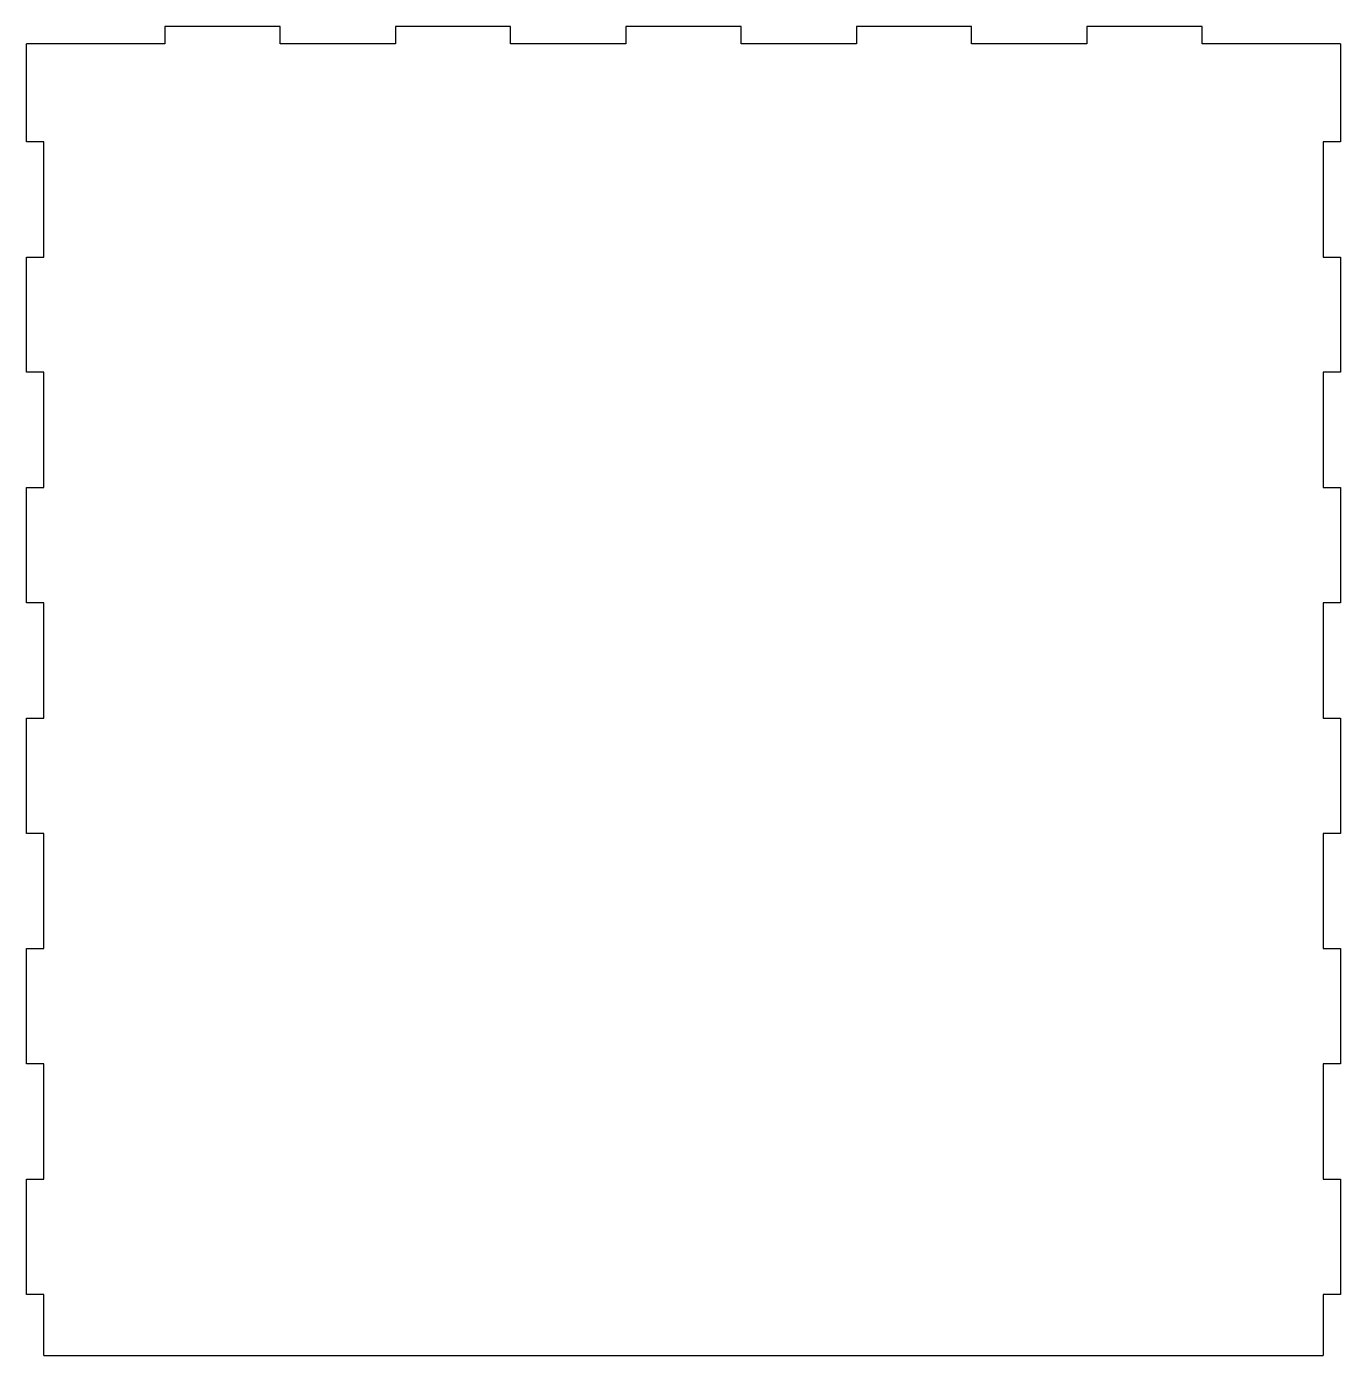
# Model space of a CAD drawing. Extents: x -114 to 114, y -115 to 115.
import ezdxf

# ---------------------------------------------------------------- set-up
doc = ezdxf.new("R2010")
doc.units = 0
doc.layers.get('0').update_dxf_attribs({"linetype": 'CONTINUOUS'})

msp = doc.modelspace()

# ---------------------------------------------------------------- linework, layer by layer
at = {"color": 7}
for p, q in [((-90, 115.3), (-90, 112.3)), ((-70, 115.3), (-90, 115.3)), ((-70, 112.3), (-70, 115.3)), ((-50, 115.3), (-50, 112.3)), ((-30, 115.3), (-50, 115.3)), ((-30, 112.3), (-30, 115.3)), ((-10, 115.3), (-10, 112.3)), ((10, 115.3), (-10, 115.3)), ((10, 112.3), (10, 115.3)), ((30, 115.3), (30, 112.3)), ((50, 115.3), (30, 115.3)), ((50, 112.3), (50, 115.3)), ((70, 115.3), (70, 112.3)), ((90, 115.3), (70, 115.3)), ((90, 112.3), (90, 115.3)), ((-114, 95.3), (-114, 112.3)), ((-90, 112.3), (-114, 112.3)), ((-50, 112.3), (-70, 112.3)), ((-10, 112.3), (-30, 112.3)), ((30, 112.3), (10, 112.3)), ((70, 112.3), (50, 112.3)), ((114, 112.3), (90, 112.3)), ((114, 112.3), (114, 95.3)), ((-111, 95.3), (-114, 95.3)), ((-111, 75.3), (-111, 95.3)), ((114, 95.3), (111, 95.3)), ((111, 95.3), (111, 75.3)), ((-114, 55.3), (-114, 75.3)), ((-114, 75.3), (-111, 75.3)), ((111, 75.3), (114, 75.3)), ((114, 75.3), (114, 55.3)), ((-111, 55.3), (-114, 55.3)), ((-111, 35.3), (-111, 55.3)), ((114, 55.3), (111, 55.3)), ((111, 55.3), (111, 35.3)), ((-114, 15.3), (-114, 35.3)), ((-114, 35.3), (-111, 35.3)), ((111, 35.3), (114, 35.3)), ((114, 35.3), (114, 15.3)), ((-111, 15.3), (-114, 15.3)), ((-111, -4.7), (-111, 15.3)), ((114, 15.3), (111, 15.3)), ((111, 15.3), (111, -4.7)), ((-114, -24.7), (-114, -4.7)), ((-114, -4.7), (-111, -4.7)), ((111, -4.7), (114, -4.7)), ((114, -4.7), (114, -24.7)), ((-111, -24.7), (-114, -24.7)), ((-111, -44.7), (-111, -24.7)), ((114, -24.7), (111, -24.7)), ((111, -24.7), (111, -44.7)), ((-114, -64.7), (-114, -44.7)), ((-114, -44.7), (-111, -44.7)), ((111, -44.7), (114, -44.7)), ((114, -44.7), (114, -64.7)), ((-111, -64.7), (-114, -64.7)), ((-111, -84.7), (-111, -64.7)), ((114, -64.7), (111, -64.7)), ((111, -64.7), (111, -84.7)), ((-114, -104.7), (-114, -84.7)), ((-114, -84.7), (-111, -84.7)), ((111, -84.7), (114, -84.7)), ((114, -84.7), (114, -104.7)), ((-111, -104.7), (-114, -104.7)), ((-111, -115.3), (-111, -104.7)), ((114, -104.7), (111, -104.7)), ((111, -104.7), (111, -115.3)), ((-111, -115.3), (111, -115.3))]:
    msp.add_line(p, q, dxfattribs=at)

doc.saveas('drawing.dxf')
